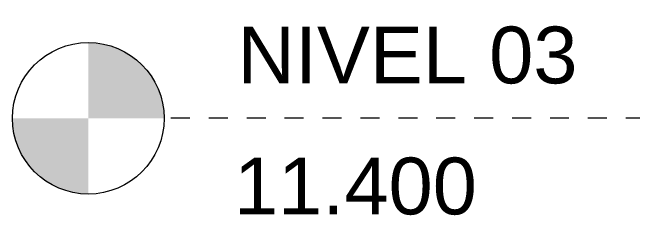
# Model space of a CAD drawing. Header units: metres. Extents: x 63 to 378, y -27 to 78.
# Drawn here: x 332.411 to 335.682, y 10.818 to 11.959 of the extents above; entities that cross this region are included whole.
import ezdxf

# ---------------------------------------------------------------- set-up
doc = ezdxf.new("R2010")
doc.units = ezdxf.units.M
doc.linetypes.add('Centre', pattern=[0.03175, 0.00635, -0.004763, 0.015875, -0.004763])
doc.layers.add('A-FLOR-LEVL', color=7, linetype='Continuous', lineweight=9)
doc.styles.add('Arial_1', font='arial.ttf', dxfattribs={"height": 0.3})

# ---------------------------------------------------------------- blocks, each defined once
blk = doc.blocks.new('Level - M_Level Head - Circle-24867-SEC 12')
at = {"layer": 'A-FLOR-LEVL'}
h = blk.add_hatch(color=256, dxfattribs=at)
edge = h.paths.add_edge_path()
edge.add_line((4.3422, 11.4), (4.7422, 11.4))
edge.add_arc((4.3422, 11.4), 0.4, 0, 90)
edge.add_line((4.3422, 11.8), (4.3422, 11.4))
h = blk.add_hatch(color=256, dxfattribs=at)
edge = h.paths.add_edge_path()
edge.add_line((4.3422, 11), (4.3422, 11.4))
edge.add_line((4.3422, 11.4), (3.9422, 11.4))
edge.add_arc((4.3422, 11.4), 0.4, 180, 270)
blk.add_circle((4.3422, 11.4), 0.4, dxfattribs=at)

msp = doc.modelspace()

# ---------------------------------------------------------------- linework, layer by layer
at = {"layer": 'A-FLOR-LEVL', "linetype": 'Centre'}
msp.add_line((347.9468, 11.4), (333.2108, 11.4), dxfattribs=at)

# ---------------------------------------------------------------- block references
at = {"layer": 'A-FLOR-LEVL'}
msp.add_blockref('Level - M_Level Head - Circle-24867-SEC 12', (328.4686, 0), dxfattribs=at)

# ---------------------------------------------------------------- texts
at = {"layer": 'A-FLOR-LEVL', "char_height": 0.3, "attachment_point": 1, "style": 'Arial_1', "bg_fill": 3, "box_fill_scale": 1.25, "bg_fill_color": 256, "bg_fill_true_color": 13158600, "bg_fill_transparency": 0}
for s, insert, width in [('NIVEL 03', (333.5981, 11.8844), 2.212657), ('11.400', (333.5793, 11.1926), 1.587341)]:
    msp.add_mtext(s, dxfattribs=dict(at, insert=insert, width=width))

doc.saveas('drawing.dxf')
